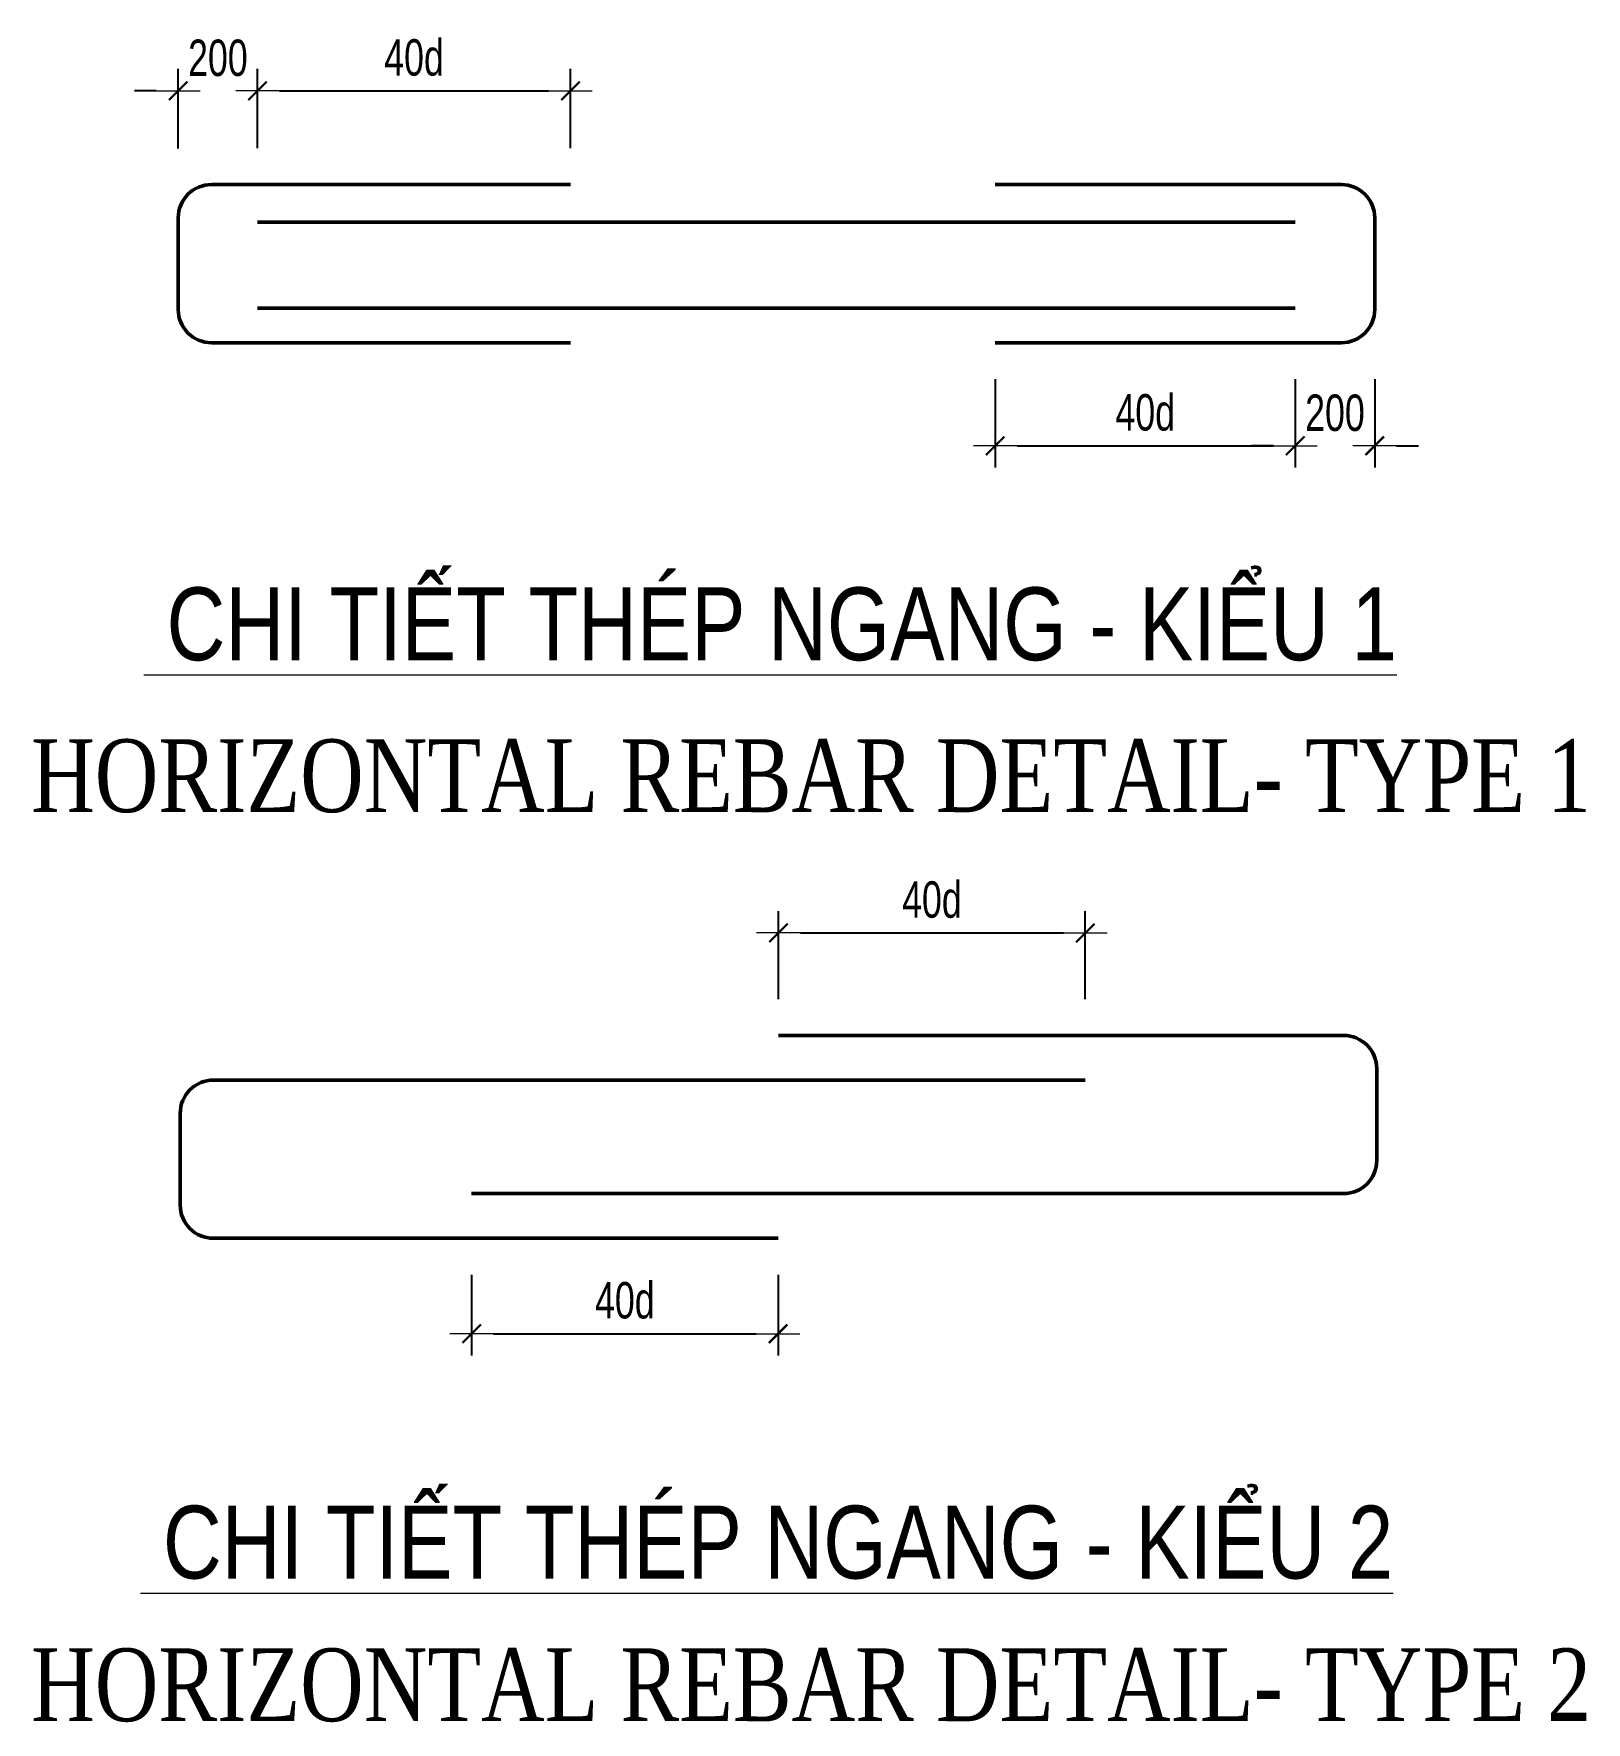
# Model space of a CAD drawing. Header units: millimetres. Extents: x 944027 to 981803, y -83026 to 82675.
# Drawn here: x 972383 to 977710, y -81048 to -75253 of the extents above; entities that cross this region are included whole.
import ezdxf

# ---------------------------------------------------------------- set-up
doc = ezdxf.new("R2010")
doc.units = ezdxf.units.MM
doc.header["$MEASUREMENT"] = 0
doc.layers.get('Defpoints').update_dxf_attribs({"color": 151, "lineweight": 9})
for name, color, linetype, lineweight in [('NDC_S_DIM', 1, 'Continuous', 15), ('NDC_S_ENG TITLE', 3, 'Continuous', 20), ('NDC_S_VN TEXT', 7, 'Continuous', 20)]:
    doc.layers.add(name, color=color, linetype=linetype, lineweight=lineweight)
doc.layers.add('Reinforcement', color=4, linetype='Continuous')
doc.styles.add('ARIAL', font='arial.ttf', dxfattribs={"width": 0.8})
doc.styles.add('NDC_DIM', font='', dxfattribs={"width": 0.75})
doc.styles.add('VNTIMEH', font='vntimeh.shx', dxfattribs={"width": 0.8, "bigfont": 'vns.shx'})
doc.styles.get('NDC_DIM').set_extended_font_data('Dotum')
doc.dimstyles.new('NDC_dim_50', dxfattribs={"dimscale": 50, "dimtxt": 2.5, "dimasz": 1.5, "dimexe": 1.5, "dimexo": 2.5, "dimgap": 1, "dimtad": 1, "dimdec": 0, "dimzin": 0, "dimdsep": 46, "dimtxsty": 'NDC_DIM', "dimblk": 'DIMMARK', "dimcen": 0.09, "dimdle": 1.2, "dimclrd": 1, "dimclre": 1, "dimclrt": 3, "dimadec": 0, "dimazin": 0, "dimtfac": 1, "dimtdec": 0, "dimtix": 1, "dimtofl": 0, "dimtmove": 0, "dimatfit": 3, "dimfxl": 6, "dimfxlon": 1, "dimtolj": 1, "dimtzin": 0, "dimarcsym": 0})

# ---------------------------------------------------------------- blocks, each defined once
blk = doc.blocks.new('DIMMARK')
at = {"layer": 'NDC_S_DIM', "color": 1}
blk.add_line((-1.5, 0), (1, 0), dxfattribs=at)
at = {"layer": 'NDC_S_DIM', "color": 2, "const_width": 0.1}
blk.add_lwpolyline([(-0.424, -0.424), (0.424, 0.424)], dxfattribs=at)
blk = doc.blocks.new('*D747')
at = {"layer": 'Defpoints', "color": 0, "transparency": 16777216}
for p in [(974224.4, -75448.6), (973150.8, -75770.4), (974224.4, -75770.4)]:
    blk.add_point(p, dxfattribs=at)
at = {"layer": 'NDC_S_DIM', "color": 1, "lineweight": -2, "transparency": 16777216}
for p, q in [((973150.8, -75645.4), (973150.8, -75373.6)), ((974224.4, -75645.4), (974224.4, -75373.6)), ((973225.8, -75448.6), (974149.4, -75448.6))]:
    blk.add_line(p, q, dxfattribs=at)
at = {"layer": 'NDC_S_DIM', "color": 1, "lineweight": -2, "transparency": 16777216, "xscale": 75, "yscale": 75, "zscale": 75, "rotation": 180}
blk.add_blockref('DIMMARK', (973150.8, -75448.6), dxfattribs=at)
at = {"layer": 'NDC_S_DIM', "color": 1, "lineweight": -2, "transparency": 16777216, "xscale": 75, "yscale": 75, "zscale": 75}
blk.add_blockref('DIMMARK', (974224.4, -75448.6), dxfattribs=at)
at = {"layer": 'NDC_S_DIM', "color": 3, "transparency": 16777216, "insert": (973687.6, -75334.8), "char_height": 125, "attachment_point": 5, "style": 'NDC_DIM'}
blk.add_mtext('\\A1;40d', dxfattribs=at)
blk = doc.blocks.new('*D748')
at = {"layer": 'Defpoints', "color": 0, "transparency": 16777216}
for p in [(975682.1, -76313.2), (976711.9, -76313.2), (976711.9, -76667)]:
    blk.add_point(p, dxfattribs=at)
at = {"layer": 'NDC_S_DIM', "color": 1, "lineweight": -2, "transparency": 16777216}
for p, q in [((975682.1, -76438.2), (975682.1, -76742)), ((976711.9, -76438.2), (976711.9, -76742)), ((975757.1, -76667), (976636.9, -76667))]:
    blk.add_line(p, q, dxfattribs=at)
at = {"layer": 'NDC_S_DIM', "color": 1, "lineweight": -2, "transparency": 16777216, "xscale": 75, "yscale": 75, "zscale": 75, "rotation": 180}
blk.add_blockref('DIMMARK', (975682.1, -76667), dxfattribs=at)
at = {"layer": 'NDC_S_DIM', "color": 1, "lineweight": -2, "transparency": 16777216, "xscale": 75, "yscale": 75, "zscale": 75}
blk.add_blockref('DIMMARK', (976711.9, -76667), dxfattribs=at)
at = {"layer": 'NDC_S_DIM', "color": 3, "transparency": 16777216, "insert": (976197, -76553.1), "char_height": 125, "attachment_point": 5, "style": 'NDC_DIM'}
blk.add_mtext('\\A1;40d', dxfattribs=at)
blk = doc.blocks.new('*D749')
at = {"layer": 'Defpoints', "color": 0, "transparency": 16777216}
for p in [(975991.4, -78339.2), (974938.4, -78691.1), (975991.4, -78691.1)]:
    blk.add_point(p, dxfattribs=at)
at = {"layer": 'NDC_S_DIM', "color": 1, "lineweight": -2, "transparency": 16777216}
for p, q in [((974938.4, -78566.1), (974938.4, -78264.2)), ((975991.4, -78566.1), (975991.4, -78264.2)), ((975013.4, -78339.2), (975916.4, -78339.2))]:
    blk.add_line(p, q, dxfattribs=at)
at = {"layer": 'NDC_S_DIM', "color": 1, "lineweight": -2, "transparency": 16777216, "xscale": 75, "yscale": 75, "zscale": 75, "rotation": 180}
blk.add_blockref('DIMMARK', (974938.4, -78339.2), dxfattribs=at)
at = {"layer": 'NDC_S_DIM', "color": 1, "lineweight": -2, "transparency": 16777216, "xscale": 75, "yscale": 75, "zscale": 75}
blk.add_blockref('DIMMARK', (975991.4, -78339.2), dxfattribs=at)
at = {"layer": 'NDC_S_DIM', "color": 3, "transparency": 16777216, "insert": (975464.9, -78225.3), "char_height": 125, "attachment_point": 5, "style": 'NDC_DIM'}
blk.add_mtext('\\A1;40d', dxfattribs=at)
blk = doc.blocks.new('*D750')
at = {"layer": 'Defpoints', "color": 0, "transparency": 16777216}
for p in [(973885.3, -79387.2), (974937, -79387.2), (974937, -79714.8)]:
    blk.add_point(p, dxfattribs=at)
at = {"layer": 'NDC_S_DIM', "color": 1, "lineweight": -2, "transparency": 16777216}
for p, q in [((973885.3, -79512.2), (973885.3, -79789.8)), ((974937, -79512.2), (974937, -79789.8)), ((973960.3, -79714.8), (974862, -79714.8))]:
    blk.add_line(p, q, dxfattribs=at)
at = {"layer": 'NDC_S_DIM', "color": 1, "lineweight": -2, "transparency": 16777216, "xscale": 75, "yscale": 75, "zscale": 75, "rotation": 180}
blk.add_blockref('DIMMARK', (973885.3, -79714.8), dxfattribs=at)
at = {"layer": 'NDC_S_DIM', "color": 1, "lineweight": -2, "transparency": 16777216, "xscale": 75, "yscale": 75, "zscale": 75}
blk.add_blockref('DIMMARK', (974937, -79714.8), dxfattribs=at)
at = {"layer": 'NDC_S_DIM', "color": 3, "transparency": 16777216, "insert": (974411.1, -79600.9), "char_height": 125, "attachment_point": 5, "style": 'NDC_DIM'}
blk.add_mtext('\\A1;40d', dxfattribs=at)
blk = doc.blocks.new('*D751')
at = {"layer": 'Defpoints', "color": 0, "transparency": 16777216}
for p in [(972878.3, -75448.6), (972878.3, -75771.8), (973150.8, -75770.4)]:
    blk.add_point(p, dxfattribs=at)
at = {"layer": 'NDC_S_DIM', "color": 1, "lineweight": -2, "transparency": 16777216}
for p, q in [((972878.3, -75646.8), (972878.3, -75373.6)), ((973150.8, -75645.4), (973150.8, -75373.6)), ((972803.3, -75448.6), (972728.3, -75448.6)), ((973225.8, -75448.6), (973300.8, -75448.6))]:
    blk.add_line(p, q, dxfattribs=at)
at = {"layer": 'NDC_S_DIM', "color": 1, "lineweight": -2, "transparency": 16777216, "xscale": 75, "yscale": 75, "zscale": 75}
blk.add_blockref('DIMMARK', (972878.3, -75448.6), dxfattribs=at)
at = {"layer": 'NDC_S_DIM', "color": 1, "lineweight": -2, "transparency": 16777216, "xscale": 75, "yscale": 75, "zscale": 75, "rotation": 180}
blk.add_blockref('DIMMARK', (973150.8, -75448.6), dxfattribs=at)
at = {"layer": 'NDC_S_DIM', "color": 3, "transparency": 16777216, "insert": (973014.6, -75336.1), "char_height": 125, "attachment_point": 5, "style": 'NDC_DIM'}
blk.add_mtext('\\A1;200', dxfattribs=at)
blk = doc.blocks.new('*D752')
at = {"layer": 'Defpoints', "color": 0, "transparency": 16777216}
for p in [(976711.9, -76313.2), (976984.4, -76313.2), (976711.9, -76667)]:
    blk.add_point(p, dxfattribs=at)
at = {"layer": 'NDC_S_DIM', "color": 1, "lineweight": -2, "transparency": 16777216}
for p, q in [((976711.9, -76438.2), (976711.9, -76742)), ((976984.4, -76438.2), (976984.4, -76742)), ((976636.9, -76667), (976561.9, -76667)), ((977059.4, -76667), (977134.4, -76667))]:
    blk.add_line(p, q, dxfattribs=at)
at = {"layer": 'NDC_S_DIM', "color": 1, "lineweight": -2, "transparency": 16777216, "xscale": 75, "yscale": 75, "zscale": 75}
blk.add_blockref('DIMMARK', (976711.9, -76667), dxfattribs=at)
at = {"layer": 'NDC_S_DIM', "color": 1, "lineweight": -2, "transparency": 16777216, "xscale": 75, "yscale": 75, "zscale": 75, "rotation": 180}
blk.add_blockref('DIMMARK', (976984.4, -76667), dxfattribs=at)
at = {"layer": 'NDC_S_DIM', "color": 3, "transparency": 16777216, "insert": (976848.1, -76554.4), "char_height": 125, "attachment_point": 5, "style": 'NDC_DIM'}
blk.add_mtext('\\A1;200', dxfattribs=at)

msp = doc.modelspace()

# ---------------------------------------------------------------- linework, layer by layer
at = {"layer": 'Reinforcement', "lineweight": 50}
for p, q in [((973150.8, -75899.3), (976711.9, -75899.3)), ((973150.8, -76194.7), (976711.9, -76194.7))]:
    msp.add_line(p, q, dxfattribs=at)
for points in [[(974224.4, -75770.4), (972992.1, -75770.4, 0.414214), (972878.3, -75884.2), (972878.3, -76199.5, 0.414214), (972992.1, -76313.2), (974224.4, -76313.2)], [(975682.1, -75770.4), (976870.6, -75770.4, -0.414214), (976984.4, -75884.2), (976984.4, -76199.5, -0.414214), (976870.6, -76313.2), (975682.1, -76313.2)], [(973885.3, -79233.9), (976877.6, -79233.9, 0.414214), (976991.4, -79120.1), (976991.4, -78804.8, 0.414214), (976877.6, -78691.1)], [(976991.4, -78804.8, 0.414214), (976877.6, -78691.1), (974938.4, -78691.1)], [(975991.4, -78844.4), (972999.1, -78844.4, 0.414214), (972885.3, -78958.2), (972885.3, -79273.5, 0.414214), (972999.1, -79387.2), (974937, -79387.2)]]:
    msp.add_lwpolyline(points, format="xyb", dxfattribs=at)

# ---------------------------------------------------------------- texts
at = {"layer": 'NDC_S_ENG TITLE', "style": 'VNTIMEH', "width": 0.8}
for s, p in [('horizontal rebar detail- type 1', (972374, -77924.3)), ('horizontal rebar detail- type 2', (972374, -81044.7))]:
    msp.add_text(s, height=250, dxfattribs=at).set_placement(p)
at = {"layer": 'NDC_S_VN TEXT', "style": 'ARIAL', "width": 0.8}
for s, p in [('%%u CHI TIẾT THÉP NGANG - KIỂU 1', (972760.8, -77403.2)), ('%%u CHI TIẾT THÉP NGANG - KIỂU 2', (972748.4, -80555.1))]:
    msp.add_text(s, height=250, dxfattribs=at).set_placement(p)

# ---------------------------------------------------------------- dimensions: what is measured, and where the dimension line sits
at = {"layer": 'NDC_S_DIM'}
for base, p1, p2, text, picture, middle in [((972878.3, -75448.6), (973150.8, -75770.4), (972878.3, -75771.8), '200', '*D751', (973014.6, -75336.1)), ((974224.4, -75448.6), (973150.8, -75770.4), (974224.4, -75770.4), '40d', '*D747', (973687.6, -75334.8)), ((976711.9, -76667), (975682.1, -76313.2), (976711.9, -76313.2), '40d', '*D748', (976197, -76553.1)), ((976711.9, -76667), (976984.4, -76313.2), (976711.9, -76313.2), '200', '*D752', (976848.1, -76554.4)), ((975991.4, -78339.2), (974938.4, -78691.1), (975991.4, -78691.1), '40d', '*D749', (975464.9, -78225.3)), ((974937, -79714.8), (973885.3, -79387.2), (974937, -79387.2), '40d', '*D750', (974411.1, -79600.9))]:
    dim = msp.add_linear_dim(base=base, p1=p1, p2=p2, text=text, dimstyle='NDC_dim_50', override={"dimtmove": 1}, dxfattribs=at)
    dim.commit()
    dim.dimension.update_dxf_attribs({"geometry": picture, "text_midpoint": middle})

doc.saveas('drawing.dxf')
